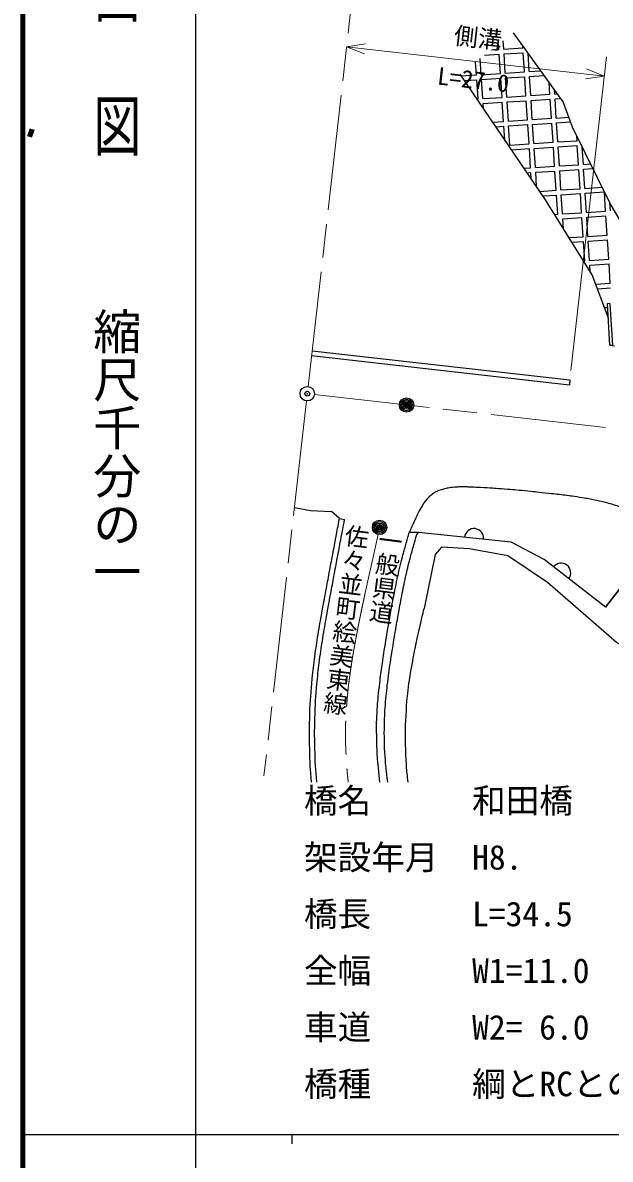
# Model space of a CAD drawing. Units: millimetres, scale not verified, with parts at other scales. Extents: x 40000 to 680000, y 20000 to 380000.
# Drawn here: x 40000 to 101155, y 202409 to 320611 of the extents above; entities that cross this region are included whole.
import ezdxf
from ezdxf.enums import TextEntityAlignment as Align

# ---------------------------------------------------------------- set-up
doc = ezdxf.new("R2010")
doc.units = ezdxf.units.MM
doc.header["$LTSCALE"] = 1000
doc.header["$PDMODE"] = 32
doc.header["$PDSIZE"] = 500
doc.linetypes.add('CHAIN', pattern=[18.5, 12, -1.5, 3.5, -1.5])
for name, color, linetype, lineweight in [('S-BGD', 7, 'Continuous', 25), ('S-BMK', 2, 'CHAIN', 13), ('S-BMK-SRVR', 3, 'Continuous', 25), ('S-STR-HTXT', 7, 'Continuous', 13), ('S-TTL', 2, 'Continuous', 140), ('S-TTL-BAND', 7, 'Continuous', 25)]:
    doc.layers.add(name, color=color, linetype=linetype, lineweight=lineweight)
doc.layers.add('S-BMK-HTXT', color=7, linetype='Continuous')
doc.layers.add('S-OTRS', color=6, linetype='Continuous')
doc.styles.add('@ＭＳ ゴシック', font='')
doc.styles.add('ＭＳ ゴシック', font='')
doc.styles.get('@ＭＳ ゴシック').set_extended_font_data('@MS Gothic')
doc.styles.get('ＭＳ ゴシック').set_extended_font_data('MS Gothic')

msp = doc.modelspace()

# ---------------------------------------------------------------- linework, layer by layer
at = {"layer": 'S-BGD'}
for p, q in [((89563, 317833), (89528, 318362)), ((90062, 317865), (90006, 318731)), ((90062, 317865), (92057, 317994)), ((92057, 317994), (92042, 318239)), ((87728, 315209), (87620, 316882)), ((88076, 317236), (89595, 317334)), ((88781, 317782), (89563, 317833)), ((89724, 315338), (89595, 317334)), ((90094, 317366), (92090, 317495)), ((90223, 315370), (90094, 317366)), ((92219, 315499), (92090, 317495)), ((92717, 315531), (92592, 317474)), ((87229, 315177), (87143, 316512)), ((92717, 315531), (93935, 315610)), ((85634, 315074), (87229, 315177)), ((85962, 314594), (87261, 314678)), ((87390, 312682), (87261, 314678)), ((87728, 315209), (89724, 315338)), ((87760, 314710), (89756, 314839)), ((87889, 312714), (87760, 314710)), ((89885, 312843), (89756, 314839)), ((90223, 315370), (92219, 315499)), ((90255, 314871), (92251, 315000)), ((90384, 312875), (90255, 314871)), ((92380, 313004), (92251, 315000)), ((92750, 315032), (94279, 315131)), ((92879, 313036), (92750, 315032)), ((94874, 313165), (94794, 314417)), ((95373, 313197), (95344, 313653)), ((87272, 312674), (87390, 312682)), ((87889, 312714), (89885, 312843)), ((87921, 312215), (89917, 312344)), ((87956, 311672), (87921, 312215)), ((90046, 310348), (89917, 312344)), ((90384, 312875), (92380, 313004)), ((90416, 312376), (92412, 312505)), ((90545, 310380), (90416, 312376)), ((92541, 310509), (92412, 312505)), ((92879, 313036), (94874, 313165)), ((92911, 312537), (94907, 312666)), ((93040, 310541), (92911, 312537)), ((95035, 310670), (94907, 312666)), ((95373, 313197), (95659, 313216)), ((95406, 312698), (96003, 312737)), ((95534, 310703), (95406, 312698)), ((88910, 310275), (90046, 310348)), ((89237, 309795), (90078, 309849)), ((90170, 308429), (90078, 309849)), ((90545, 310380), (92541, 310509)), ((90577, 309881), (92573, 310010)), ((90706, 307886), (90577, 309881)), ((92702, 308014), (92573, 310010)), ((93040, 310541), (95035, 310670)), ((93072, 310043), (95068, 310171)), ((93201, 308047), (93072, 310043)), ((95197, 308176), (95068, 310171)), ((95534, 310703), (96836, 310787)), ((95567, 310204), (97014, 310297)), ((95696, 308208), (95567, 310204)), ((97691, 308337), (97658, 308847)), ((90706, 307886), (92702, 308014)), ((90875, 307395), (92734, 307515)), ((92863, 305520), (92734, 307515)), ((93201, 308047), (95197, 308176)), ((93233, 307548), (95229, 307677)), ((93362, 305552), (93233, 307548)), ((95358, 305681), (95229, 307677)), ((95696, 308208), (97691, 308337)), ((95728, 307709), (97724, 307838)), ((95857, 305713), (95728, 307709)), ((97852, 305842), (97724, 307838)), ((98351, 305874), (98235, 307681)), ((92185, 305476), (92863, 305520)), ((92513, 304996), (92895, 305021)), ((92937, 304375), (92895, 305021)), ((93362, 305552), (95358, 305681)), ((93394, 305053), (95390, 305182)), ((93490, 303564), (93394, 305053)), ((95519, 303186), (95390, 305182)), ((95857, 305713), (97852, 305842)), ((95889, 305214), (97885, 305343)), ((96018, 303218), (95889, 305214)), ((98014, 303347), (97885, 305343)), ((98351, 305874), (99104, 305923)), ((98384, 305375), (99344, 305437)), ((98513, 303379), (98384, 305375)), ((93823, 303076), (95519, 303186)), ((94151, 302597), (95551, 302687)), ((95680, 300691), (95551, 302687)), ((96018, 303218), (98014, 303347)), ((96050, 302719), (98046, 302848)), ((96179, 300723), (96050, 302719)), ((98175, 300852), (98046, 302848)), ((98513, 303379), (100304, 303495)), ((98545, 302880), (100541, 303009)), ((98674, 300884), (98545, 302880)), ((100669, 301013), (100541, 303009)), ((101168, 301045), (101116, 301852)), ((95370, 300671), (95680, 300691)), ((96179, 300723), (98175, 300852)), ((96211, 300224), (98207, 300353)), ((98336, 298357), (98207, 300353)), ((98674, 300884), (100669, 301013)), ((98706, 300385), (100702, 300514)), ((98835, 298390), (98706, 300385)), ((100831, 298518), (100702, 300514)), ((95669, 300189), (95712, 300192)), ((95717, 300112), (95712, 300192)), ((96276, 299212), (96211, 300224)), ((96866, 298262), (98336, 298357)), ((98835, 298390), (100831, 298518)), ((98867, 297891), (100863, 298020)), ((98996, 295895), (98867, 297891)), ((100992, 296024), (100863, 298020)), ((97165, 297781), (98368, 297858)), ((98497, 295863), (98368, 297858)), ((98361, 295854), (98497, 295863)), ((98996, 295895), (100992, 296024)), ((99028, 295396), (101024, 295525)), ((101153, 293529), (101024, 295525)), ((99072, 294708), (99028, 295396)), ((99626, 293430), (101153, 293529)), ((99810, 292941), (101185, 293030)), ((100545, 290984), (100897, 291007)), ((100729, 290495), (100924, 290508)), ((70124, 286498), (96953, 283458)), ((101595, 286977), (101110, 287041)), ((70068, 286001), (96896, 282961)), ((96953, 283458), (96896, 282961)), ((72970, 269047), (72151, 269795)), ((72970, 269047), (73501, 268947)), ((81189, 267603), (80236, 267600)), ((81019, 267372), (81189, 267603)), ((90825, 266603), (81189, 267603)), ((94267, 264775), (90825, 266603)), ((100647, 259836), (94267, 264775)), ((100647, 259836), (104441, 264701)), ((104441, 264701), (100647, 259836))]:
    msp.add_line(p, q, dxfattribs=at)
for points in [[(110585, 285867), (101130, 301825), (97217, 309740), (96249, 312396), (91085, 319568)], [(100957, 289889), (99259, 294407), (94419, 302203), (85514, 315250)], [(101413, 287045), (101108, 287085), (100876, 291403)], [(101413, 287045), (101134, 291366), (100876, 291403)], [(68276, 270187), (69959, 269868), (72151, 269795)], [(115812, 245056), (114603, 246631), (112986, 249906), (106124, 253740), (101814, 256138), (94623, 262392), (90475, 265170), (86511, 265880), (83599, 266069), (82925, 265292), (81780, 259703)]]:
    msp.add_lwpolyline(points, dxfattribs=at)
for centre, start, end in [((86980, 267002), 354.07593, 174.07593), ((96036, 263406), 322.25312, 142.25312)]:
    msp.add_arc(centre, 1000, start, end, dxfattribs=at)
for points, knots in [([(104441, 264701), (104474, 264767), (104570, 264967), (104601, 265034), (104632, 265101), (104722, 265302), (104750, 265370), (104777, 265438), (104854, 265643), (104876, 265713), (104897, 265782), (104954, 265993), (104967, 266064), (104982, 266150), (105014, 266409), (105018, 266496), (105022, 266584), (105014, 266848), (105006, 266935), (104998, 267023), (104956, 267286), (104936, 267372), (104917, 267458), (104842, 267714), (104811, 267797), (104779, 267884), (104666, 268139), (104624, 268222), (104581, 268304), (104437, 268542), (104385, 268618), (104333, 268694), (104162, 268912), (104101, 268981), (104040, 269050), (103848, 269248), (103777, 269307), (103666, 269400), (103317, 269664), (103194, 269742), (103071, 269821), (102681, 270027), (102548, 270089), (102414, 270151), (102000, 270314), (101860, 270364), (101720, 270414), (101294, 270545), (101152, 270586), (101026, 270623), (100645, 270723), (100517, 270754), (100391, 270785), (100010, 270872), (99883, 270900), (99756, 270927), (99374, 271003), (99247, 271027), (99119, 271051), (98736, 271119), (98609, 271140), (98452, 271167), (97981, 271242), (97824, 271266), (97667, 271290), (97194, 271358), (97036, 271379), (96878, 271401), (96404, 271464), (96246, 271484), (96088, 271504), (95613, 271563), (95454, 271581), (95029, 271630), (93755, 271773), (93329, 271817), (92904, 271861), (91628, 271981), (91202, 272018), (90777, 272054), (89501, 272152), (89075, 272180), (88650, 272208), (87375, 272279), (86950, 272302), (86836, 272308), (86494, 272322), (86380, 272325), (86266, 272329), (85924, 272336), (85810, 272335), (85695, 272335), (85351, 272328), (85237, 272322), (85121, 272316), (84776, 272288), (84661, 272274), (84561, 272263), (84264, 272218), (84166, 272199), (84068, 272179), (83776, 272110), (83680, 272081), (83586, 272053), (83307, 271954), (83217, 271915), (83128, 271876), (82868, 271745), (82788, 271689), (82660, 271599), (82296, 271302), (82186, 271190), (82074, 271075), (81778, 270694), (81688, 270562), (81594, 270426), (81346, 269998), (81268, 269853), (81190, 269708), (80975, 269261), (80904, 269112), (80868, 269036), (80764, 268807), (80729, 268730), (80695, 268655), (80595, 268427), (80561, 268352), (80528, 268276), (80430, 268051), (80397, 267975), (80365, 267900), (80268, 267675), (80236, 267600)], [0, 0, 0, 0, 1, 1, 1, 2, 2, 2, 3, 3, 3, 4, 4, 4, 5, 5, 5, 6, 6, 6, 7, 7, 7, 8, 8, 8, 9, 9, 9, 10, 10, 10, 11, 11, 11, 12, 12, 12, 13, 13, 13, 14, 14, 14, 15, 15, 15, 16, 16, 16, 17, 17, 17, 18, 18, 18, 19, 19, 19, 20, 20, 20, 21, 21, 21, 22, 22, 22, 23, 23, 23, 24, 24, 24, 25, 25, 25, 26, 26, 26, 27, 27, 27, 28, 28, 28, 29, 29, 29, 30, 30, 30, 31, 31, 31, 32, 32, 32, 33, 33, 33, 34, 34, 34, 35, 35, 35, 36, 36, 36, 37, 37, 37, 38, 38, 38, 39, 39, 39, 40, 40, 40, 41, 41, 41, 42, 42, 42, 43, 43, 43, 44, 44, 44, 44]), ([(70063, 241632), (69945, 242930), (69904, 243724), (69867, 245086), (69827, 246519), (69836, 247323), (69882, 248756), (69928, 250187), (69997, 250987), (70131, 252412), (70215, 253310), (70282, 253812), (70404, 254705), (70527, 255599), (70605, 256099), (70749, 256990), (70893, 257881), (70983, 258379), (71141, 259268), (71300, 260157), (71395, 260654), (71560, 261542), (71696, 262276), (71773, 262686), (71910, 263419), (72048, 264152), (72125, 264563), (72263, 265296), (72401, 266029), (72478, 266439), (72616, 267172), (72754, 267904), (72797, 268133), (72970, 269047)], [0, 0, 0, 0, 1, 1, 1, 2, 2, 2, 3, 3, 3, 4, 4, 4, 5, 5, 5, 6, 6, 6, 7, 7, 7, 8, 8, 8, 9, 9, 9, 10, 10, 10, 11, 11, 11, 11]), ([(70607, 241632), (70486, 242946), (70445, 243735), (70408, 245100), (70369, 246519), (70378, 247316), (70423, 248736), (70468, 250153), (70537, 250946), (70669, 252358), (70753, 253252), (70819, 253751), (70941, 254640), (71063, 255530), (71141, 256027), (71284, 256913), (71427, 257800), (71517, 258295), (71675, 259180), (71833, 260065), (71927, 260559), (72091, 261443), (72227, 262176), (72305, 262587), (72442, 263320), (72579, 264053), (72657, 264463), (72794, 265196), (72932, 265929), (73010, 266339), (73148, 267072), (73286, 267804), (73329, 268033), (73501, 268947)], [0, 0, 0, 0, 1, 1, 1, 2, 2, 2, 3, 3, 3, 4, 4, 4, 5, 5, 5, 6, 6, 6, 7, 7, 7, 8, 8, 8, 9, 9, 9, 10, 10, 10, 11, 11, 11, 11]), ([(77169, 241632), (77068, 242516), (76942, 243741), (76910, 244239), (76867, 244915), (76825, 246951), (76831, 247629), (76835, 248110), (76922, 249550), (76960, 250029), (76998, 250509), (77154, 251945), (77214, 252423), (77273, 252902), (77481, 254336), (77554, 254813), (77627, 255291), (77863, 256721), (77943, 257197), (78009, 257596), (78213, 258793), (78284, 259191), (78355, 259588), (78573, 260780), (78651, 261177), (78729, 261572), (78973, 262757), (79062, 263151), (79150, 263544), (79438, 264719), (79536, 265110), (79567, 265236), (79669, 265610), (79703, 265735), (79737, 265859), (79842, 266233), (79877, 266357), (79912, 266482), (80020, 266855), (80055, 266979), (80091, 267103), (80199, 267476), (80236, 267600)], [0, 0, 0, 0, 1, 1, 1, 2, 2, 2, 3, 3, 3, 4, 4, 4, 5, 5, 5, 6, 6, 6, 7, 7, 7, 8, 8, 8, 9, 9, 9, 10, 10, 10, 11, 11, 11, 12, 12, 12, 13, 13, 13, 14, 14, 14, 14]), ([(77990, 241632), (77833, 242887), (77797, 243240), (77725, 244275), (77636, 245575), (77623, 246308), (77647, 247611), (77663, 248538), (77698, 249057), (77774, 249981), (77850, 250907), (77911, 251425), (78025, 252347), (78141, 253271), (78221, 253786), (78363, 254707), (78504, 255628), (78593, 256143), (78747, 257062), (78876, 257834), (78948, 258267), (79085, 259038), (79222, 259807), (79298, 260238), (79448, 261005), (79599, 261771), (79687, 262200), (79855, 262962), (80023, 263724), (80132, 264148), (80324, 264904), (80386, 265146), (80424, 265281), (80491, 265522), (80557, 265764), (80595, 265899), (80663, 266140), (80731, 266381), (80753, 266457), (80840, 266756)], [0, 0, 0, 0, 1, 1, 1, 2, 2, 2, 3, 3, 3, 4, 4, 4, 5, 5, 5, 6, 6, 6, 7, 7, 7, 8, 8, 8, 9, 9, 9, 10, 10, 10, 11, 11, 11, 12, 12, 12, 13, 13, 13, 13]), ([(80110, 241632), (80038, 242273), (79975, 242885), (79951, 243208), (79897, 243923), (79818, 246076), (79825, 246793), (79831, 247508), (79954, 249650), (80014, 250362), (80053, 250834), (80248, 252243), (80321, 252712), (80394, 253181), (80651, 254583), (80743, 255049), (80836, 255516), (81139, 256913), (81243, 257378), (81346, 257844), (81669, 259239), (81780, 259703)], [0, 0, 0, 0, 1, 1, 1, 2, 2, 2, 3, 3, 3, 4, 4, 4, 5, 5, 5, 6, 6, 6, 7, 7, 7, 7])]:
    msp.add_open_spline(points, degree=3, knots=knots, dxfattribs=at)
msp.add_open_spline([(80840, 266756), (80929, 267064), (80929, 267064), (81019, 267372)], degree=3, dxfattribs=at)
at = {"layer": 'S-BMK'}
for p, q in [((69702, 282772), (74122, 321772)), ((70363, 281942), (168236, 270850)), ((69533, 281282), (65113, 242281)), ((75648, 261325), (76985, 267394))]:
    msp.add_line(p, q, dxfattribs=at)
msp.add_open_spline([(75648, 261325), (75504, 260671), (75093, 258704), (74963, 258047), (74834, 257392), (74459, 255423), (74350, 254764), (74242, 254108), (73952, 252133), (73880, 251472), (73807, 250812), (73652, 248827), (73623, 248164), (73599, 247614), (73597, 245961), (73613, 245410), (73628, 244858), (73729, 243203), (73776, 242653), (73795, 242437), (73836, 242053), (73883, 241632)], degree=3, knots=[0, 0, 0, 0, 1, 1, 1, 2, 2, 2, 3, 3, 3, 4, 4, 4, 5, 5, 5, 6, 6, 6, 7, 7, 7, 7], dxfattribs=at)
at = {"layer": 'S-BMK-SRVR'}
for centre, radius in [((69618, 282027), 750), ((79950, 280856), 750), ((79950, 280856), 600), ((79950, 280856), 450), ((79950, 280856), 300), ((79950, 280856), 150), ((79950, 280856), 100), ((77146, 268127), 750), ((77146, 268127), 600), ((77146, 268127), 450), ((77146, 268127), 300), ((77146, 268127), 150), ((77146, 268127), 100)]:
    msp.add_circle(centre, radius, dxfattribs=at)
for p in [(69618, 282027), (79950, 280856), (77146, 268127)]:
    msp.add_point(p, dxfattribs=at)
at = {"layer": 'S-OTRS'}
msp.add_point((69618, 282027), dxfattribs=at)
at = {"layer": 'S-STR-HTXT'}
for p, q in [((75685, 318406), (73707, 318109)), ((73707, 318109), (100535, 315069)), ((73707, 318109), (75568, 317378)), ((97065, 284451), (100761, 317056)), ((100535, 315069), (98674, 315801)), ((98558, 314772), (100535, 315069))]:
    msp.add_line(p, q, dxfattribs=at)
at = {"layer": 'S-TTL'}
for p, q in [((40000, 380000), (40000, 20000)), ((40706, 308748), (40996, 309548))]:
    msp.add_line(p, q, dxfattribs=at)
at = {"layer": 'S-TTL-BAND'}
for p, q in [((58000, 370000), (58000, 20000)), ((40000, 205000), (579000, 205000)), ((68000, 205000), (68000, 204000))]:
    msp.add_line(p, q, dxfattribs=at)

# ---------------------------------------------------------------- texts
at = {"layer": 'S-BMK-HTXT', "style": '@ＭＳ ゴシック'}
for s, p in [('佐々並町絵美東線', (74914, 268411)), ('一般県道', (78415, 268001))]:
    msp.add_text(s, height=1833, rotation=262.747, dxfattribs=at).set_placement(p, align=Align.MIDDLE_LEFT)
at = {"layer": 'S-STR-HTXT', "style": 'ＭＳ ゴシック'}
msp.add_text('側溝', height=1833, rotation=353.534, dxfattribs=at).set_placement((87234, 317583), align=Align.BOTTOM_CENTER)
at = {"layer": 'S-STR-HTXT', "style": '@ＭＳ ゴシック'}
msp.add_text('L=27.0', height=1833, rotation=353.534, dxfattribs=at).set_placement((87009, 315596), align=Align.TOP_CENTER)
at = {"layer": 'S-STR-HTXT', "style": 'ＭＳ ゴシック'}
for s, p in [('橋名\u3000\u3000\u3000和田橋', (69273, 237650)), ('架設年月\u3000H8.', (69273, 231759)), ('橋長\u3000\u3000\u3000L=34.5', (69273, 225868)), ('全幅\u3000\u3000\u3000W1=11.0', (69273, 219977)), ('車道\u3000\u3000\u3000W2= 6.0', (69273, 214086)), ('橋種\u3000\u3000\u3000綱とRCとの混合', (69273, 208195))]:
    msp.add_text(s, height=2566, dxfattribs=at).set_placement(p, align=Align.BOTTOM_LEFT)
at = {"layer": 'S-TTL-BAND', "style": '@ＭＳ ゴシック', "width": 1.4}
msp.add_text('平  面  図', height=3666, rotation=270, dxfattribs=at).set_placement((49777, 306475), align=Align.MIDDLE_RIGHT)
at = {"layer": 'S-TTL-BAND', "style": '@ＭＳ ゴシック'}
msp.add_text('縮尺千分の一', height=3666, rotation=270, dxfattribs=at).set_placement((49777, 261030), align=Align.MIDDLE_RIGHT)

doc.saveas('drawing.dxf')
